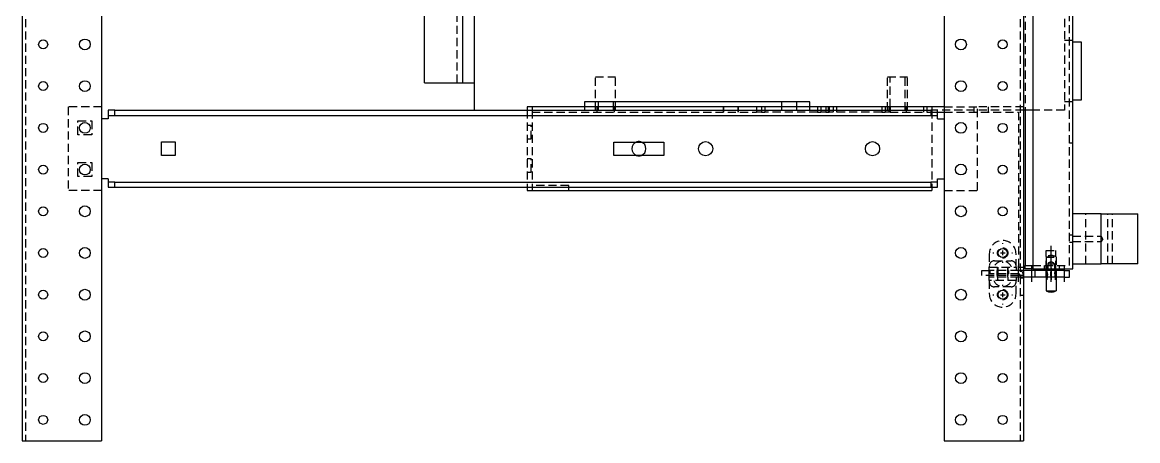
# Model space of a CAD drawing. Header units: millimetres. Extents: x -116965 to 323937, y 291661 to 566926.
# Drawn here: x -13076.7 to -12642.2, y 326024.3 to 326187.3 of the extents above; entities that cross this region are included whole.
import ezdxf

# ---------------------------------------------------------------- set-up
doc = ezdxf.new("R2010")
doc.units = ezdxf.units.MM
doc.linetypes.add('AXES2', pattern=[1.125, 0.75, -0.125, 0.125, -0.125])
doc.linetypes.add('HIDDEN2', pattern=[4.7625, 3.175, -1.5875])
doc.layers.add('ALPHA', color=255, linetype='Continuous')
doc.layers.add('AXE', color=80, linetype='AXES2')
doc.layers.add('Pointille_Court', color=40, linetype='HIDDEN2', lineweight=25)

msp = doc.modelspace()

# ---------------------------------------------------------------- linework, layer by layer
at = {"layer": 'ALPHA'}
for p, q in [((-13076.712828, 326674.33332), (-13076.712828, 326024.33332)), ((-13045.837828, 326674.33332), (-13045.837828, 326024.33332)), ((-12717.587828, 326674.33332), (-12717.587828, 326024.33332)), ((-12686.712828, 326674.33332), (-12686.712828, 326024.33332)), ((-12683.137828, 326476.73332), (-12683.137828, 326091.28332)), ((-12667.537828, 326091.28332), (-12667.537828, 326476.73332)), ((-12920.062828, 326163.75832), (-12920.062828, 326217.54582)), ((-12905.112828, 326163.75832), (-12905.112828, 326217.54582)), ((-12900.562828, 326163.75832), (-12900.562828, 326217.54582)), ((-12667.537828, 326179.68332), (-12664.287828, 326179.68332)), ((-12664.287828, 326179.68332), (-12664.287828, 326156.93332)), ((-12920.062828, 326163.75832), (-12905.112828, 326163.75832)), ((-12905.112828, 326163.75832), (-12900.562828, 326163.75832)), ((-12900.562828, 326153.03332), (-12900.562828, 326163.75832)), ((-12880.087828, 326154.33332), (-12880.087828, 326153.03332)), ((-12878.137828, 326154.33332), (-12880.087828, 326154.33332)), ((-12722.462828, 326154.33332), (-12878.137828, 326154.33332)), ((-12878.137828, 326154.33332), (-12878.137828, 326153.03332)), ((-12857.662828, 326156.28332), (-12857.662828, 326154.33332)), ((-12769.912828, 326156.28332), (-12857.662828, 326156.28332)), ((-12769.912828, 326154.33332), (-12769.912828, 326156.28332)), ((-12717.587828, 326154.33332), (-12722.462828, 326154.33332)), ((-12722.462828, 326154.33332), (-12722.462828, 326153.03332)), ((-12664.287828, 326156.93332), (-12667.537828, 326156.93332)), ((-13043.237828, 326149.78332), (-13045.837828, 326149.78332)), ((-13043.237828, 326153.03332), (-13043.237828, 326151.08332)), ((-13040.637828, 326153.03332), (-13043.237828, 326153.03332)), ((-13043.237828, 326151.08332), (-13040.637828, 326151.08332)), ((-13043.237828, 326151.08332), (-13043.237828, 326149.78332)), ((-13040.637828, 326153.03332), (-12722.787828, 326153.03332)), ((-13040.637828, 326151.08332), (-13040.637828, 326153.03332)), ((-13040.637828, 326151.08332), (-12722.787828, 326151.08332)), ((-12722.787828, 326153.03332), (-12722.787828, 326151.08332)), ((-12720.187828, 326153.03332), (-12722.787828, 326153.03332)), ((-12722.787828, 326151.08332), (-12720.187828, 326151.08332)), ((-12720.187828, 326151.08332), (-12720.187828, 326153.03332)), ((-12720.187828, 326152.38332), (-12717.587828, 326152.38332)), ((-12720.187828, 326149.78332), (-12720.187828, 326151.08332)), ((-12720.187828, 326149.78332), (-12717.587828, 326149.78332)), ((-12683.137828, 326153.03332), (-12686.712828, 326153.03332)), ((-12686.062828, 326153.03332), (-12686.062828, 326092.58332)), ((-13022.535328, 326140.78082), (-13017.140328, 326140.78082)), ((-13022.535328, 326135.38582), (-13022.535328, 326140.78082)), ((-13017.140328, 326140.78082), (-13017.140328, 326135.38582)), ((-12846.287828, 326135.48332), (-12846.287828, 326140.68332)), ((-12846.287828, 326140.68332), (-12826.787828, 326140.68332)), ((-12826.787828, 326140.68332), (-12826.787828, 326135.48332)), ((-13017.140328, 326135.38582), (-13022.535328, 326135.38582)), ((-12826.787828, 326135.48332), (-12846.287828, 326135.48332)), ((-13043.237828, 326126.38332), (-13045.837828, 326126.38332)), ((-13043.237828, 326126.38332), (-13043.237828, 326125.08332)), ((-13043.237828, 326125.08332), (-13043.237828, 326123.13332)), ((-13040.637828, 326125.08332), (-13043.237828, 326125.08332)), ((-13043.237828, 326123.13332), (-13040.637828, 326123.13332)), ((-13040.637828, 326125.08332), (-12722.787828, 326125.08332)), ((-13040.637828, 326123.13332), (-13040.637828, 326125.08332)), ((-13040.637828, 326123.13332), (-12722.787828, 326123.13332)), ((-12880.087828, 326123.13332), (-12880.087828, 326121.83332)), ((-12878.137828, 326123.13332), (-12878.137828, 326121.83332)), ((-12722.787828, 326125.08332), (-12722.787828, 326123.13332)), ((-12720.187828, 326125.08332), (-12722.787828, 326125.08332)), ((-12722.787828, 326123.13332), (-12720.187828, 326123.13332)), ((-12722.462828, 326123.13332), (-12722.462828, 326121.83332)), ((-12720.187828, 326126.38332), (-12717.587828, 326126.38332)), ((-12720.187828, 326125.08332), (-12720.187828, 326126.38332)), ((-12720.187828, 326123.13332), (-12720.187828, 326125.08332)), ((-12880.087828, 326121.83332), (-12878.137828, 326121.83332)), ((-12878.137828, 326121.83332), (-12722.462828, 326121.83332)), ((-12656.487828, 326112.73332), (-12667.537828, 326112.73332)), ((-12656.487828, 326093.23332), (-12656.487828, 326112.73332)), ((-12656.487828, 326112.73332), (-12642.247499, 326112.73332)), ((-12642.247499, 326093.23332), (-12642.247499, 326112.73332)), ((-12686.062828, 326091.28332), (-12686.062828, 326092.58332)), ((-12686.062828, 326092.58332), (-12683.137828, 326092.58332)), ((-12667.537828, 326093.23332), (-12656.487828, 326093.23332)), ((-12642.247499, 326093.23332), (-12656.487828, 326093.23332)), ((-12682.162828, 326090.63332), (-12686.712828, 326090.63332)), ((-12682.162828, 326088.03332), (-12686.712828, 326088.03332)), ((-12683.137828, 326091.28332), (-12686.062828, 326091.28332)), ((-12683.137828, 326091.28332), (-12667.537828, 326091.28332)), ((-12682.162828, 326088.03332), (-12682.162828, 326090.63332)), ((-12670.787828, 326090.63332), (-12682.162828, 326090.63332)), ((-12670.787828, 326088.03332), (-12682.162828, 326088.03332)), ((-12681.187828, 326090.63332), (-12681.187828, 326091.28332)), ((-12677.937828, 326088.03332), (-12677.937828, 326082.70332)), ((-12674.037828, 326088.03332), (-12674.037828, 326082.70332)), ((-12670.787828, 326090.63332), (-12670.787828, 326091.28332)), ((-12670.787828, 326090.63332), (-12668.837828, 326090.63332)), ((-12670.787828, 326088.03332), (-12668.837828, 326088.03332)), ((-12668.837828, 326088.03332), (-12668.837828, 326090.63332)), ((-12677.937828, 326082.70332), (-12674.037828, 326082.70332)), ((-13076.712828, 326024.33332), (-13045.837828, 326024.33332)), ((-12717.587828, 326024.33332), (-12686.712828, 326024.33332))]:
    msp.add_line(p, q, dxfattribs=at)
for centre, radius in [((-13068.587828, 326178.70832), 1.755), ((-13052.337828, 326178.70832), 2.1125), ((-12711.087828, 326178.70832), 2.1125), ((-12694.837828, 326178.70832), 1.755), ((-13068.587828, 326162.45832), 1.755), ((-13052.337828, 326162.45832), 2.1125), ((-12711.087828, 326162.45832), 2.1125), ((-12694.837828, 326162.45832), 1.755), ((-13068.587828, 326146.20832), 1.755), ((-13052.337828, 326146.20832), 2.1125), ((-12711.087828, 326146.20832), 2.1125), ((-12694.837828, 326146.20832), 1.755), ((-12810.537828, 326138.08332), 2.7625), ((-12745.537828, 326138.08332), 2.7625), ((-13068.587828, 326129.95832), 1.755), ((-13052.337828, 326129.95832), 2.1125), ((-12711.087828, 326129.95832), 2.1125), ((-12694.837828, 326129.95832), 1.755), ((-13068.587828, 326113.70832), 1.755), ((-13052.337828, 326113.70832), 2.1125), ((-12711.087828, 326113.70832), 2.1125), ((-12694.837828, 326113.70832), 1.755), ((-13068.587828, 326097.45832), 1.755), ((-13052.337828, 326097.45832), 2.1125), ((-12711.087828, 326097.45832), 2.1125), ((-12694.837828, 326097.45832), 1.755), ((-13068.587828, 326081.20832), 1.755), ((-13052.337828, 326081.20832), 2.1125), ((-12711.087828, 326081.20832), 2.1125), ((-12694.837828, 326081.20832), 1.755), ((-13068.587828, 326064.95832), 1.755), ((-13052.337828, 326064.95832), 2.1125), ((-12711.087828, 326064.95832), 2.1125), ((-12694.837828, 326064.95832), 1.755), ((-13068.587828, 326048.70832), 1.755), ((-13052.337828, 326048.70832), 2.1125), ((-12711.087828, 326048.70832), 2.1125), ((-12694.837828, 326048.70832), 1.755), ((-13068.587828, 326032.45832), 1.755), ((-13052.337828, 326032.45832), 2.1125), ((-12711.087828, 326032.45832), 2.1125), ((-12694.837828, 326032.45832), 1.755)]:
    msp.add_circle(centre, radius, dxfattribs=at)
for centre, radius, start, end in [((-12836.537828, 326138.08332), 2.7625, 109.74992279, 250.25007721), ((-12836.537828, 326138.08332), 2.7625, 289.74992279, 70.25007721), ((-12675.987828, 326086.09957), 3.91625, 240.13716564, 299.86283436)]:
    msp.add_arc(centre, radius, start, end, dxfattribs=at)
for major_axis, ratio, start_param, end_param in [((0.162431, 24.917985), 0.0779847629, 2.1257914248, 2.1777898095), ((-1.765627, -24.917919), 0.0332164699, 5.2692293627, 5.3212277474), ((1.765627, -24.917919), 0.0332164699, 0.9619575598, 1.0139559445), ((-0.162431, 24.917985), 0.0779847629, 4.1053954977, 4.1573938823)]:
    msp.add_ellipse((-12675.987828, 326101.152815), major_axis=major_axis, ratio=ratio, start_param=start_param, end_param=end_param, dxfattribs=at)
at = {"layer": 'AXE'}
for p, q in [((-12694.837828, 326100.96832), (-12694.837828, 326101.29332)), ((-12698.672828, 326097.45832), (-12698.347828, 326097.45832)), ((-12695.747828, 326097.45832), (-12693.927828, 326097.45832)), ((-12694.837828, 326096.54832), (-12694.837828, 326098.36832)), ((-12691.327828, 326097.45832), (-12691.002828, 326097.45832)), ((-12675.987828, 326086.21332), (-12675.987828, 326100.25332)), ((-12694.837828, 326093.62332), (-12694.837828, 326093.94832)), ((-12688.662828, 326086.21332), (-12688.662828, 326092.45332)), ((-12683.462828, 326086.21332), (-12683.462828, 326092.45332)), ((-12670.787828, 326086.21332), (-12670.787828, 326092.45332)), ((-12694.837828, 326084.71832), (-12694.837828, 326085.04332)), ((-12698.672828, 326081.20832), (-12698.347828, 326081.20832)), ((-12695.747828, 326081.20832), (-12693.927828, 326081.20832)), ((-12694.837828, 326080.29832), (-12694.837828, 326082.11832)), ((-12691.327828, 326081.20832), (-12691.002828, 326081.20832)), ((-12694.837828, 326077.37332), (-12694.837828, 326077.69832))]:
    msp.add_line(p, q, dxfattribs=at)
at = {"layer": 'Pointille_Court'}
for p, q in [((-13075.412828, 326674.33332), (-13075.412828, 326024.33332)), ((-12688.012828, 326674.33332), (-12688.012828, 326024.33332)), ((-12668.837828, 326092.58332), (-12668.837828, 326475.43332)), ((-12686.062828, 326411.40832), (-12686.062828, 326153.03332)), ((-12670.787828, 326388.65832), (-12670.787828, 326153.03332)), ((-12907.387828, 326163.75832), (-12907.387828, 326246.95832)), ((-12670.787828, 326180.33332), (-12667.537828, 326180.33332)), ((-12853.437828, 326153.03332), (-12853.437828, 326166.03332)), ((-12853.437828, 326166.03332), (-12845.637828, 326166.03332)), ((-12845.637828, 326153.03332), (-12845.637828, 326166.03332)), ((-12739.687828, 326153.03332), (-12739.687828, 326166.03332)), ((-12739.687828, 326166.03332), (-12731.887828, 326166.03332)), ((-12738.712828, 326154.33332), (-12738.712828, 326166.03332)), ((-12732.862828, 326153.03332), (-12732.862828, 326166.03332)), ((-12731.887828, 326153.03332), (-12731.887828, 326166.03332)), ((-13058.837828, 326154.33332), (-13058.837828, 326121.83332)), ((-13045.837828, 326154.33332), (-13058.837828, 326154.33332)), ((-12857.662828, 326154.33332), (-12857.662828, 326153.03332)), ((-12852.950328, 326154.33332), (-12852.950328, 326152.38332)), ((-12852.462828, 326156.28332), (-12852.462828, 326153.03332)), ((-12846.612828, 326156.28332), (-12846.612828, 326153.03332)), ((-12846.125328, 326154.33332), (-12846.125328, 326152.38332)), ((-12803.745328, 326154.33332), (-12803.745328, 326152.38332)), ((-12803.550328, 326154.33332), (-12803.550328, 326152.38332)), ((-12798.025328, 326154.33332), (-12798.025328, 326152.38332)), ((-12797.830328, 326154.33332), (-12797.830328, 326152.38332)), ((-12790.712828, 326154.33332), (-12790.712828, 326152.38332)), ((-12788.762828, 326154.33332), (-12788.762828, 326152.38332)), ((-12787.462828, 326154.33332), (-12787.462828, 326152.38332)), ((-12780.962828, 326156.28332), (-12780.962828, 326153.03332)), ((-12775.112828, 326156.28332), (-12775.112828, 326153.03332)), ((-12769.912828, 326153.03332), (-12769.912828, 326154.33332)), ((-12766.987828, 326154.33332), (-12766.987828, 326152.38332)), ((-12765.687828, 326154.33332), (-12765.687828, 326152.38332)), ((-12763.737828, 326154.33332), (-12763.737828, 326152.38332)), ((-12762.762828, 326154.33332), (-12762.762828, 326152.38332)), ((-12762.437828, 326154.33332), (-12762.437828, 326152.38332)), ((-12760.812828, 326154.33332), (-12760.812828, 326152.38332)), ((-12759.512828, 326154.33332), (-12759.512828, 326152.38332)), ((-12741.962828, 326154.33332), (-12741.962828, 326152.38332)), ((-12740.662828, 326154.33332), (-12740.662828, 326152.38332)), ((-12739.200328, 326154.33332), (-12739.200328, 326152.38332)), ((-12738.712828, 326154.33332), (-12738.712828, 326152.38332)), ((-12732.375328, 326154.33332), (-12732.375328, 326152.38332)), ((-12725.712828, 326154.33332), (-12725.712828, 326152.38332)), ((-12724.412828, 326154.33332), (-12724.412828, 326152.38332)), ((-12717.587828, 326154.33332), (-12704.587828, 326154.33332)), ((-12706.050328, 326154.33332), (-12706.050328, 326152.38332)), ((-12704.587828, 326121.83332), (-12704.587828, 326154.33332)), ((-12686.712828, 326154.33332), (-12704.587828, 326154.33332)), ((-12700.525328, 326154.33332), (-12700.525328, 326152.38332)), ((-12667.537828, 326156.28332), (-12670.787828, 326156.28332)), ((-13055.035328, 326143.51082), (-13055.035328, 326148.90582)), ((-13055.035328, 326148.90582), (-13049.640328, 326148.90582)), ((-13049.640328, 326148.90582), (-13049.640328, 326143.51082)), ((-12880.087828, 326153.03332), (-12880.087828, 326123.13332)), ((-12878.137828, 326153.03332), (-12878.137828, 326123.13332)), ((-12878.137828, 326152.38332), (-12790.712828, 326152.38332)), ((-12788.762828, 326152.38332), (-12790.712828, 326152.38332)), ((-12788.762828, 326152.38332), (-12787.462828, 326152.38332)), ((-12766.987828, 326152.38332), (-12787.462828, 326152.38332)), ((-12766.987828, 326152.38332), (-12765.687828, 326152.38332)), ((-12763.737828, 326152.38332), (-12765.687828, 326152.38332)), ((-12763.737828, 326152.38332), (-12762.437828, 326152.38332)), ((-12741.962828, 326152.38332), (-12762.437828, 326152.38332)), ((-12741.962828, 326152.38332), (-12740.662828, 326152.38332)), ((-12738.712828, 326152.38332), (-12740.662828, 326152.38332)), ((-12738.712828, 326152.38332), (-12722.462828, 326152.38332)), ((-12722.462828, 326153.03332), (-12722.462828, 326123.13332)), ((-12722.462828, 326152.38332), (-12720.187828, 326152.38332)), ((-12686.712828, 326153.03332), (-12720.187828, 326153.03332)), ((-12717.587828, 326152.38332), (-12688.662828, 326152.38332)), ((-12688.662828, 326152.38332), (-12688.662828, 326091.93332)), ((-12670.787828, 326153.03332), (-12683.137828, 326153.03332)), ((-12880.087828, 326147.28082), (-12878.462828, 326147.28082)), ((-12878.462828, 326141.88582), (-12878.462828, 326147.28082)), ((-13049.640328, 326143.51082), (-13055.035328, 326143.51082)), ((-12880.087828, 326141.88582), (-12878.462828, 326141.88582)), ((-12668.837828, 326140.35832), (-12667.537828, 326140.35832)), ((-13055.035328, 326127.26082), (-13055.035328, 326132.65582)), ((-13055.035328, 326132.65582), (-13049.640328, 326132.65582)), ((-13049.640328, 326132.65582), (-13049.640328, 326127.26082)), ((-12880.087828, 326134.28082), (-12878.462828, 326134.28082)), ((-12878.462828, 326128.88582), (-12878.462828, 326134.28082)), ((-13049.640328, 326127.26082), (-13055.035328, 326127.26082)), ((-12880.087828, 326128.88582), (-12878.462828, 326128.88582)), ((-12863.837828, 326123.78332), (-12878.137828, 326123.78332)), ((-12863.837828, 326121.83332), (-12863.837828, 326123.78332)), ((-13045.837828, 326121.83332), (-13058.837828, 326121.83332)), ((-12717.587828, 326121.83332), (-12704.587828, 326121.83332)), ((-12662.467232, 326093.23332), (-12662.467232, 326112.73332)), ((-12653.867615, 326093.23332), (-12653.867615, 326112.73332)), ((-12651.997499, 326093.23332), (-12651.997499, 326112.73332)), ((-12667.537828, 326104.44582), (-12668.837828, 326104.44582)), ((-12667.537828, 326101.52082), (-12668.837828, 326101.52082)), ((-12667.537828, 326104.02332), (-12656.487828, 326104.02332)), ((-12667.537828, 326101.94332), (-12656.487828, 326101.94332)), ((-12655.862933, 326102.98332), (-12656.487828, 326104.02332)), ((-12655.862933, 326102.98332), (-12656.487828, 326101.94332)), ((-12700.037828, 326097.13332), (-12700.037828, 326091.93332)), ((-12689.637828, 326091.93332), (-12689.637828, 326097.13332)), ((-12677.905313, 326091.28332), (-12677.905313, 326098.43332)), ((-12677.905313, 326098.43332), (-12674.070313, 326098.43332)), ((-12674.070313, 326091.28332), (-12674.070313, 326098.43332)), ((-12698.087828, 326094.40332), (-12691.587828, 326094.40332)), ((-12683.137828, 326092.58332), (-12668.837828, 326092.58332)), ((-12678.587828, 326091.28332), (-12678.587828, 326092.58332)), ((-12677.937828, 326095.96332), (-12677.937828, 326088.03332)), ((-12677.937828, 326095.96332), (-12674.037828, 326095.96332)), ((-12677.905313, 326095.83332), (-12674.070313, 326095.83332)), ((-12677.450328, 326091.28332), (-12677.450328, 326092.58332)), ((-12677.287828, 326093.23332), (-12677.287828, 326091.28332)), ((-12677.287828, 326093.23332), (-12674.687828, 326093.23332)), ((-12674.687828, 326093.23332), (-12674.687828, 326091.28332)), ((-12674.525328, 326091.28332), (-12674.525328, 326092.58332)), ((-12674.037828, 326095.96332), (-12674.037828, 326088.03332)), ((-12672.737828, 326091.28332), (-12672.737828, 326092.58332)), ((-12702.962828, 326088.68332), (-12702.962828, 326090.63332)), ((-12702.962828, 326090.63332), (-12700.037828, 326090.63332)), ((-12688.662828, 326088.68332), (-12702.962828, 326088.68332)), ((-12700.037828, 326091.93332), (-12689.637828, 326091.93332)), ((-12700.037828, 326090.63332), (-12700.037828, 326091.93332)), ((-12700.037828, 326088.03332), (-12700.037828, 326090.63332)), ((-12688.662828, 326090.63332), (-12700.037828, 326090.63332)), ((-12688.662828, 326088.03332), (-12700.037828, 326088.03332)), ((-12700.037828, 326086.73332), (-12700.037828, 326088.03332)), ((-12699.712828, 326089.33332), (-12699.712828, 326090.63332)), ((-12688.662828, 326089.33332), (-12699.712828, 326089.33332)), ((-12697.112828, 326090.63332), (-12697.112828, 326089.33332)), ((-12696.950328, 326088.68332), (-12696.950328, 326090.63332)), ((-12696.852828, 326090.63332), (-12696.852828, 326091.93332)), ((-12696.852828, 326088.03332), (-12696.852828, 326090.63332)), ((-12696.852828, 326088.03332), (-12696.852828, 326086.73332)), ((-12696.787828, 326091.93332), (-12696.787828, 326086.73332)), ((-12692.887828, 326091.93332), (-12692.887828, 326086.73332)), ((-12692.822828, 326090.63332), (-12692.822828, 326091.93332)), ((-12692.822828, 326088.03332), (-12692.822828, 326090.63332)), ((-12692.822828, 326088.03332), (-12692.822828, 326086.73332)), ((-12692.725328, 326088.68332), (-12692.725328, 326090.63332)), ((-12692.562828, 326090.63332), (-12692.562828, 326089.33332)), ((-12689.637828, 326091.93332), (-12689.637828, 326090.63332)), ((-12689.637828, 326088.03332), (-12689.637828, 326086.73332)), ((-12688.662828, 326088.68332), (-12688.662828, 326091.93332)), ((-12688.662828, 326091.93332), (-12686.712828, 326091.93332)), ((-12686.712828, 326090.63332), (-12688.662828, 326090.63332)), ((-12686.712828, 326088.68332), (-12688.662828, 326088.68332)), ((-12686.712828, 326088.03332), (-12688.662828, 326088.03332)), ((-12678.002828, 326090.63332), (-12678.002828, 326091.28332)), ((-12677.937828, 326088.03332), (-12677.937828, 326090.63332)), ((-12677.393193, 326089.33332), (-12677.776714, 326089.376501)), ((-12677.776714, 326089.290138), (-12677.393193, 326089.33332)), ((-12677.775183, 326089.33332), (-12677.556706, 326089.33332)), ((-12677.393193, 326089.33332), (-12677.77364, 326089.37662)), ((-12677.393193, 326089.33332), (-12677.77364, 326089.29002)), ((-12677.393193, 326089.33332), (-12677.676577, 326091.716653)), ((-12677.393193, 326089.33332), (-12677.676577, 326086.949987)), ((-12677.55899, 326089.37662), (-12677.393193, 326089.33332)), ((-12677.55899, 326089.29002), (-12677.393193, 326089.33332)), ((-12677.393193, 326089.33332), (-12677.556706, 326089.33332)), ((-12677.554424, 326089.376501), (-12677.393193, 326089.33332)), ((-12677.393193, 326089.33332), (-12677.554424, 326089.290138)), ((-12676.210118, 326089.376501), (-12675.987828, 326089.33332)), ((-12675.987828, 326089.33332), (-12676.210118, 326089.290138)), ((-12675.987828, 326089.33332), (-12676.206306, 326089.33332)), ((-12676.202478, 326089.37662), (-12675.987828, 326089.33332)), ((-12676.202478, 326089.29002), (-12675.987828, 326089.33332)), ((-12675.987828, 326089.33332), (-12675.987828, 326091.716653)), ((-12675.987828, 326089.33332), (-12675.773177, 326089.37662)), ((-12675.987828, 326089.33332), (-12675.765538, 326089.376501)), ((-12675.987828, 326089.33332), (-12675.987828, 326086.949987)), ((-12675.76935, 326089.33332), (-12675.987828, 326089.33332)), ((-12675.765538, 326089.290138), (-12675.987828, 326089.33332)), ((-12675.987828, 326089.33332), (-12675.773177, 326089.29002)), ((-12674.582462, 326089.33332), (-12674.299078, 326091.716653)), ((-12674.582462, 326089.33332), (-12674.416666, 326089.37662)), ((-12674.202015, 326089.37662), (-12674.582462, 326089.33332)), ((-12674.198942, 326089.376501), (-12674.582462, 326089.33332)), ((-12674.582462, 326089.33332), (-12674.421232, 326089.376501)), ((-12674.582462, 326089.33332), (-12674.299078, 326086.949987)), ((-12674.41895, 326089.33332), (-12674.582462, 326089.33332)), ((-12674.202015, 326089.29002), (-12674.582462, 326089.33332)), ((-12674.582462, 326089.33332), (-12674.198942, 326089.290138)), ((-12674.421232, 326089.290138), (-12674.582462, 326089.33332)), ((-12674.582462, 326089.33332), (-12674.416666, 326089.29002)), ((-12674.41895, 326089.33332), (-12674.200472, 326089.33332)), ((-12674.037828, 326088.03332), (-12674.037828, 326090.63332)), ((-12673.972828, 326090.63332), (-12673.972828, 326091.28332)), ((-12700.037828, 326086.73332), (-12700.037828, 326081.53332)), ((-12689.637828, 326086.73332), (-12700.037828, 326086.73332)), ((-12691.587828, 326084.26332), (-12698.087828, 326084.26332)), ((-12689.637828, 326081.53332), (-12689.637828, 326086.73332)), ((-12686.712828, 326087.70832), (-12688.012828, 326087.70832)), ((-12686.712828, 326080.88332), (-12688.012828, 326080.88332))]:
    msp.add_line(p, q, dxfattribs=at)
for centre in [(-12694.837828, 326097.45832), (-12694.837828, 326081.20832)]:
    msp.add_circle(centre, 2.015, dxfattribs=at)
for centre, radius, start, end in [((-12836.537828, 326138.08332), 2.7625, 90, 109.74992279), ((-12836.537828, 326138.08332), 2.7625, 70.25007721, 90), ((-12836.537828, 326138.08332), 2.7625, 250.25007721, 289.74992279), ((-12694.837828, 326097.13332), 5.2, 0, 180), ((-12698.087828, 326092.45332), 1.95, 90, 180), ((-12694.837828, 326090.615039), 3.658281, 21.12202138, 158.87797862), ((-12691.587828, 326092.45332), 1.95, 0, 90), ((-12675.987828, 326092.56707), 3.91625, 60.13716564, 119.86283436), ((-12675.987828, 326092.25832), 1.625, 36.86989764, 143.13010236), ((-12688.662828, 326088.68332), 1.95, 0, 90), ((-12688.662828, 326088.68332), 0.65, 0, 90), ((-12698.087828, 326086.21332), 1.95, 180, 270), ((-12694.837828, 326088.051601), 3.658281, 201.12202138, 338.87797862), ((-12691.587828, 326086.21332), 1.95, 270, 0), ((-12694.837828, 326081.53332), 5.2, 180, 0)]:
    msp.add_arc(centre, radius, start, end, dxfattribs=at)
for centre, major_axis, ratio, start_param, end_param in [((-12675.987828, 326089.110518), (-1.949936, 0.232934), 0.0676868882, 5.8779727804, 5.8819151496), ((-12675.987828, 326101.152815), (0.162431, 24.917985), 0.0779847629, 2.0635467155, 2.0655141579), ((-12675.987828, 326077.513825), (0.162431, -24.917985), 0.0779847629, 4.2176711493, 4.2196385917), ((-12675.987828, 326089.556122), (1.949936, 0.232934), 0.0676868882, 3.5428628112, 3.5468051803), ((-12675.987828, 326077.513825), (0.162431, -24.917985), 0.0779847629, 4.1053954977, 4.2156962226), ((-12675.987828, 326101.152815), (0.162431, 24.917985), 0.0779847629, 2.0674890846, 2.1257914248), ((-12675.987828, 326077.513825), (-1.765627, 24.917919), 0.0332164699, 0.9619575598, 1.0722582847), ((-12675.987828, 326101.152815), (-1.765627, -24.917919), 0.0332164699, 5.2109270225, 5.2692293627), ((-12675.987828, 326089.110518), (-1.949936, 0.232934), 0.0676868882, 5.6534289616, 5.6573713307), ((-12675.987828, 326089.556122), (1.949936, 0.232934), 0.0676868882, 3.7674066301, 3.7713489992), ((-12675.987828, 326101.152815), (-1.765627, -24.917919), 0.0332164699, 5.2069846534, 5.2089520958), ((-12675.987828, 326077.513825), (-1.765627, 24.917919), 0.0332164699, 1.0742332114, 1.0762006538), ((-12675.987828, 326089.110518), (-1.95, 0), 0.1372965938, 4.8226897053, 4.8266320744), ((-12675.987828, 326101.152815), (1.605405, -24.917886), 0.0444209743, 5.2017690771, 5.2037365195), ((-12675.987828, 326077.513825), (1.605405, 24.917886), 0.0444209743, 1.0794487877, 1.0814162301), ((-12675.987828, 326089.556122), (1.95, 0), 0.1372965938, 4.5981458864, 4.6020882555), ((-12675.987828, 326077.513825), (1.605405, 24.917886), 0.0444209743, 0.9671731361, 1.077473861), ((-12675.987828, 326101.152815), (1.605405, -24.917886), 0.0444209743, 5.2057114462, 5.3160121711), ((-12675.987828, 326077.513825), (-1.605405, 24.917886), 0.0444209743, 5.2057114462, 5.3160121711), ((-12675.987828, 326101.152815), (-1.605405, -24.917886), 0.0444209743, 0.9671731361, 1.077473861), ((-12675.987828, 326089.110518), (-1.95, 0), 0.1372965938, 4.5981458864, 4.6020882555), ((-12675.987828, 326089.556122), (1.95, 0), 0.1372965938, 4.8226897053, 4.8266320744), ((-12675.987828, 326101.152815), (-1.605405, -24.917886), 0.0444209743, 1.0794487877, 1.0814162301), ((-12675.987828, 326077.513825), (-1.605405, 24.917886), 0.0444209743, 5.2017690771, 5.2037365195), ((-12675.987828, 326089.110518), (-1.949936, -0.232934), 0.0676868882, 3.7674066301, 3.7713489992), ((-12675.987828, 326101.152815), (1.765627, -24.917919), 0.0332164699, 1.0742332114, 1.0762006538), ((-12675.987828, 326077.513825), (1.765627, 24.917919), 0.0332164699, 5.2069846534, 5.2089520958), ((-12675.987828, 326089.556122), (1.949936, -0.232934), 0.0676868882, 5.6534289616, 5.6573713307), ((-12675.987828, 326077.513825), (1.765627, 24.917919), 0.0332164699, 5.2109270225, 5.3212277474), ((-12675.987828, 326101.152815), (1.765627, -24.917919), 0.0332164699, 1.0139559445, 1.0722582847), ((-12675.987828, 326077.513825), (-0.162431, -24.917985), 0.0779847629, 2.0674890846, 2.1777898095), ((-12675.987828, 326101.152815), (-0.162431, 24.917985), 0.0779847629, 4.1573938823, 4.2156962226), ((-12675.987828, 326089.110518), (-1.949936, -0.232934), 0.0676868882, 3.5428628112, 3.5468051803), ((-12675.987828, 326089.556122), (1.949936, -0.232934), 0.0676868882, 5.8779727804, 5.8819151496), ((-12675.987828, 326101.152815), (-0.162431, 24.917985), 0.0779847629, 4.2176711493, 4.2196385917), ((-12675.987828, 326077.513825), (-0.162431, -24.917985), 0.0779847629, 2.0635467155, 2.0655141579)]:
    msp.add_ellipse(centre, major_axis=major_axis, ratio=ratio, start_param=start_param, end_param=end_param, dxfattribs=at)

doc.saveas('drawing.dxf')
